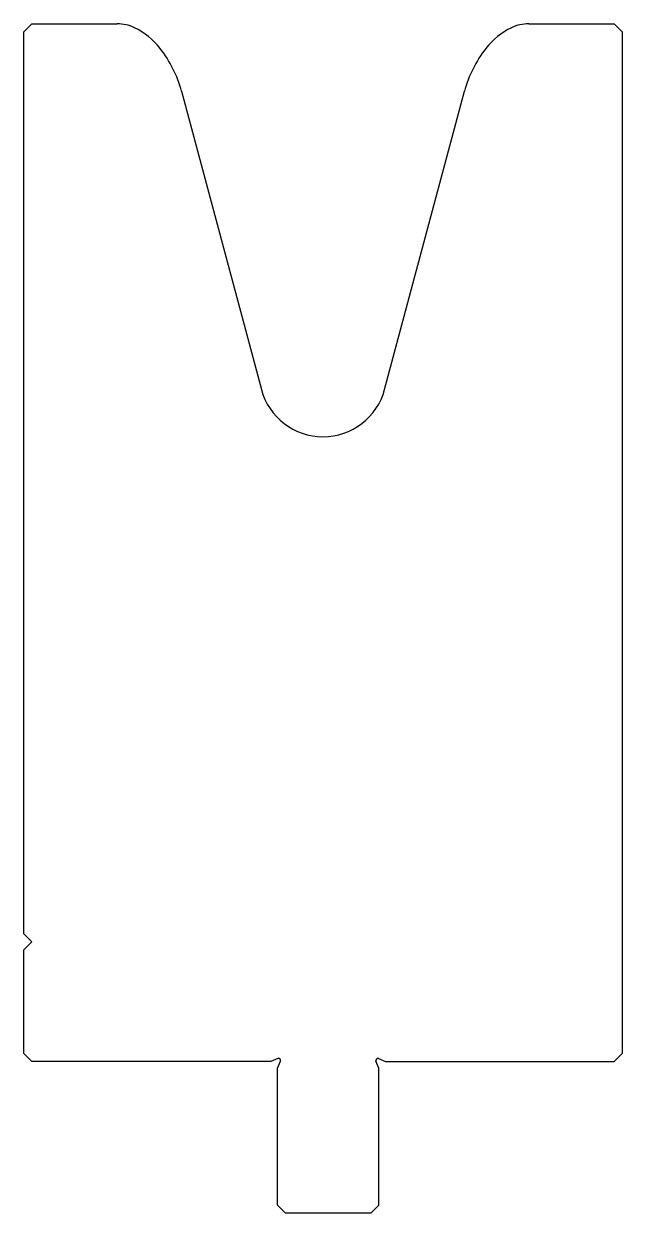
# Model space of a CAD drawing. Header units: metres. Extents: x 65 to 140, y 71 to 220.
import ezdxf

# ---------------------------------------------------------------- set-up
doc = ezdxf.new("R2010")
doc.units = ezdxf.units.M

msp = doc.modelspace()

# ---------------------------------------------------------------- linework, layer by layer
for p, q in [((65.554333, 219.708878), (64.554333, 218.708878)), ((65.554333, 219.708878), (76.26534, 219.708878)), ((127.843327, 219.708878), (138.554333, 219.708878)), ((139.554333, 218.708878), (138.554333, 219.708878)), ((64.554333, 105.708878), (64.554333, 218.708878)), ((139.554333, 218.708878), (139.554333, 90.708878)), ((84.319396, 211.255549), (94.326927, 173.906936)), ((109.78174, 173.906936), (119.78927, 211.255549)), ((64.554333, 105.708878), (65.554333, 104.708878)), ((65.554333, 104.708878), (64.554333, 103.708878)), ((64.554333, 90.708878), (64.554333, 103.708878)), ((64.554333, 90.708878), (65.554333, 89.708878)), ((95.504333, 89.708878), (65.554333, 89.708878)), ((96.397763, 90.078949), (95.504333, 89.708878)), ((96.354333, 88.858878), (96.724404, 89.752308)), ((109.054333, 88.858878), (108.684262, 89.752308)), ((109.010903, 90.078949), (109.904333, 89.708878)), ((109.904333, 89.708878), (138.554333, 89.708878)), ((138.554333, 89.708878), (139.554333, 90.708878)), ((96.354333, 71.708878), (96.354333, 88.858878)), ((109.054333, 71.708878), (109.054333, 88.858878)), ((96.354333, 71.708878), (97.354333, 70.708878)), ((108.054333, 70.708878), (109.054333, 71.708878)), ((108.054333, 70.708878), (97.354333, 70.708878))]:
    msp.add_line(p, q)
for centre, radius, start, end in [((76.26534, 214.708878), 5, 64.522843, 90), ((74.544735, 211.097851), 9, 37.939647, 64.522843), ((129.563932, 211.097851), 9, 115.477157, 142.060353), ((127.843327, 214.708878), 5, 90, 115.477157), ((69.733916, 207.347381), 15.1, 15, 37.939647), ((134.37475, 207.347381), 15.1, 142.060353, 165), ((102.054333, 175.977488), 8, 195, 345), ((96.493434, 89.847979), 0.25, 337.5, 112.5), ((108.915232, 89.847979), 0.25, 67.5, 202.5)]:
    msp.add_arc(centre, radius, start, end)

doc.saveas('drawing.dxf')
